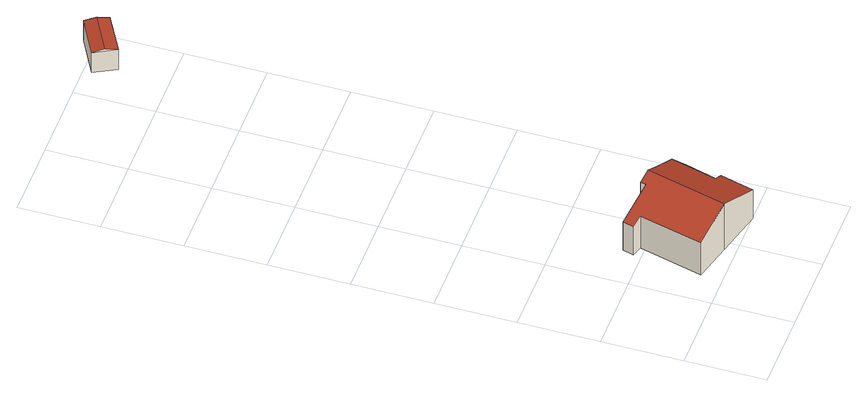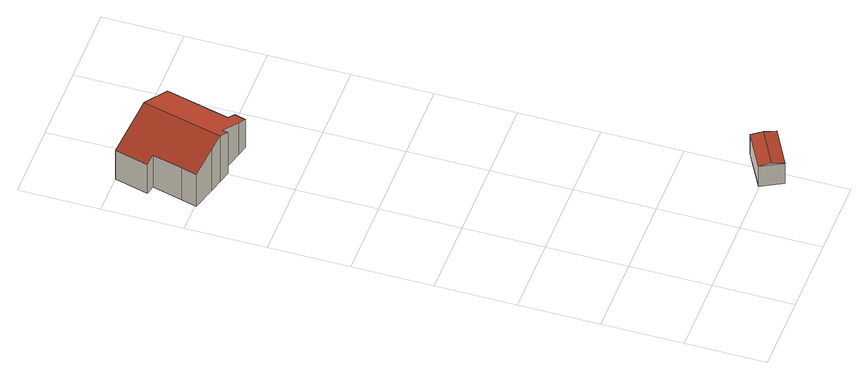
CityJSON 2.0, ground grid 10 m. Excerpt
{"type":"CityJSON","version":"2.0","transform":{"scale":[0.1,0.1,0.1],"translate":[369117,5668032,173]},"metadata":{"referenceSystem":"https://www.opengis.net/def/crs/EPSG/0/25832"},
"CityObjects":{
"building1":{"type":"Building","attributes":{"Gemeindeschluessel":"05122000","function":"31001_1010","roofType":"3100","measuredHeight":7.24},"address":[{"country":"Germany","locality":"Solingen","thoroughfareNumber":"199","thoroughfareName":"Burger Landstraße"}],"geometry":[{"type":"Solid","lod":"2","boundaries":[[[[0,1,2,3]],[[4,5,1,0]],[[6,7,5,4]],[[8,9,7,6]],[[10,11,9,8]],[[12,13,11,10]],[[14,15,13,12]],[[16,17,15,14]],[[18,19,17,16]],[[20,21,19,18]],[[22,23,21,20]],[[24,25,23,22]],[[26,27,25,24]],[[28,29,27,26]],[[3,2,29,28]],[[0,3,28,26,24,22,20,18,4]],[[16,14,12,10,8,6,4,18]],[[1,5,7,9,11,13,15,17,19,21,23,25,27,29,2]]]],"semantics":{"surfaces":[{"type":"WallSurface"},{"type":"RoofSurface"},{"type":"GroundSurface"}],"values":[[0,0,0,0,0,0,0,0,0,0,0,0,0,0,0,1,1,2]]}}]},
"building2":{"type":"Building","attributes":{"Gemeindeschluessel":"05122000","function":"31001_2463","roofType":"3100","measuredHeight":3.4},"geometry":[{"type":"Solid","lod":"2","boundaries":[[[[30,31,32,33]],[[34,35,31,30]],[[36,37,35,34]],[[33,32,37,36]],[[30,38,34]],[[36,39,33]],[[33,39,38,30]],[[34,38,39,36]],[[31,35,37,32]]]],"semantics":{"surfaces":[{"type":"WallSurface"},{"type":"RoofSurface"},{"type":"GroundSurface"}],"values":[[0,0,0,0,0,0,1,1,2]]}}]}
},
"vertices":[
[99,119,73],[99,119,8],[98,112,8],[98,112,73],[114,115,80],[114,115,8],[131,110,72],[131,110,8],[162,102,58],[162,102,8],[157,83,59],[157,83,8],[147,45,58],[147,45,8],[159,42,53],[159,42,8],[148,0,53],[148,0,8],[89,15,80],[89,15,8],[41,27,58],[41,27,8],[61,106,58],[61,106,8],[48,110,52],[48,110,8],[52,124,52],[52,124,8],[65,121,58],[65,121,8],
[17,718,176],[17,718,145],[64,744,145],[64,744,176],[2,745,176],[2,745,145],[50,771,176],[50,771,145],[10,732,179],[57,757,179]
]}
